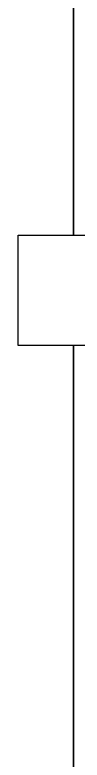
# Model space of a CAD drawing. Header units: millimetres. Extents: x -14813 to 141433, y -60308 to 84383.
# Drawn here: x 57396 to 57671, y -20002 to -16629 of the extents above; entities that cross this region are included whole.
import ezdxf

# ---------------------------------------------------------------- set-up
doc = ezdxf.new("R2010")
doc.units = ezdxf.units.MM
doc.layers.add('стены', color=7, linetype='Continuous', lineweight=25)
doc.layers.add('территория', color=74, linetype='Continuous', lineweight=25)

msp = doc.modelspace()

# ---------------------------------------------------------------- linework, layer by layer
at = {"layer": 'стены'}
for points in [[(57645.9, -14575.9), (57645.9, -17625.9)], [(57395.9, -17625.9), (57895.9, -17625.9), (57895.9, -18125.9), (57395.9, -18125.9), (57395.9, -17625.9)], [(57645.9, -18125.9), (57645.9, -21175.9)]]:
    msp.add_lwpolyline(points, dxfattribs=at)
at = {"layer": 'территория'}
for points in [[(57645.9, -17625.9), (57645.9, -14575.9)], [(57645.9, -21175.9), (57645.9, -18125.9)]]:
    msp.add_lwpolyline(points, dxfattribs=at)

doc.saveas('drawing.dxf')
